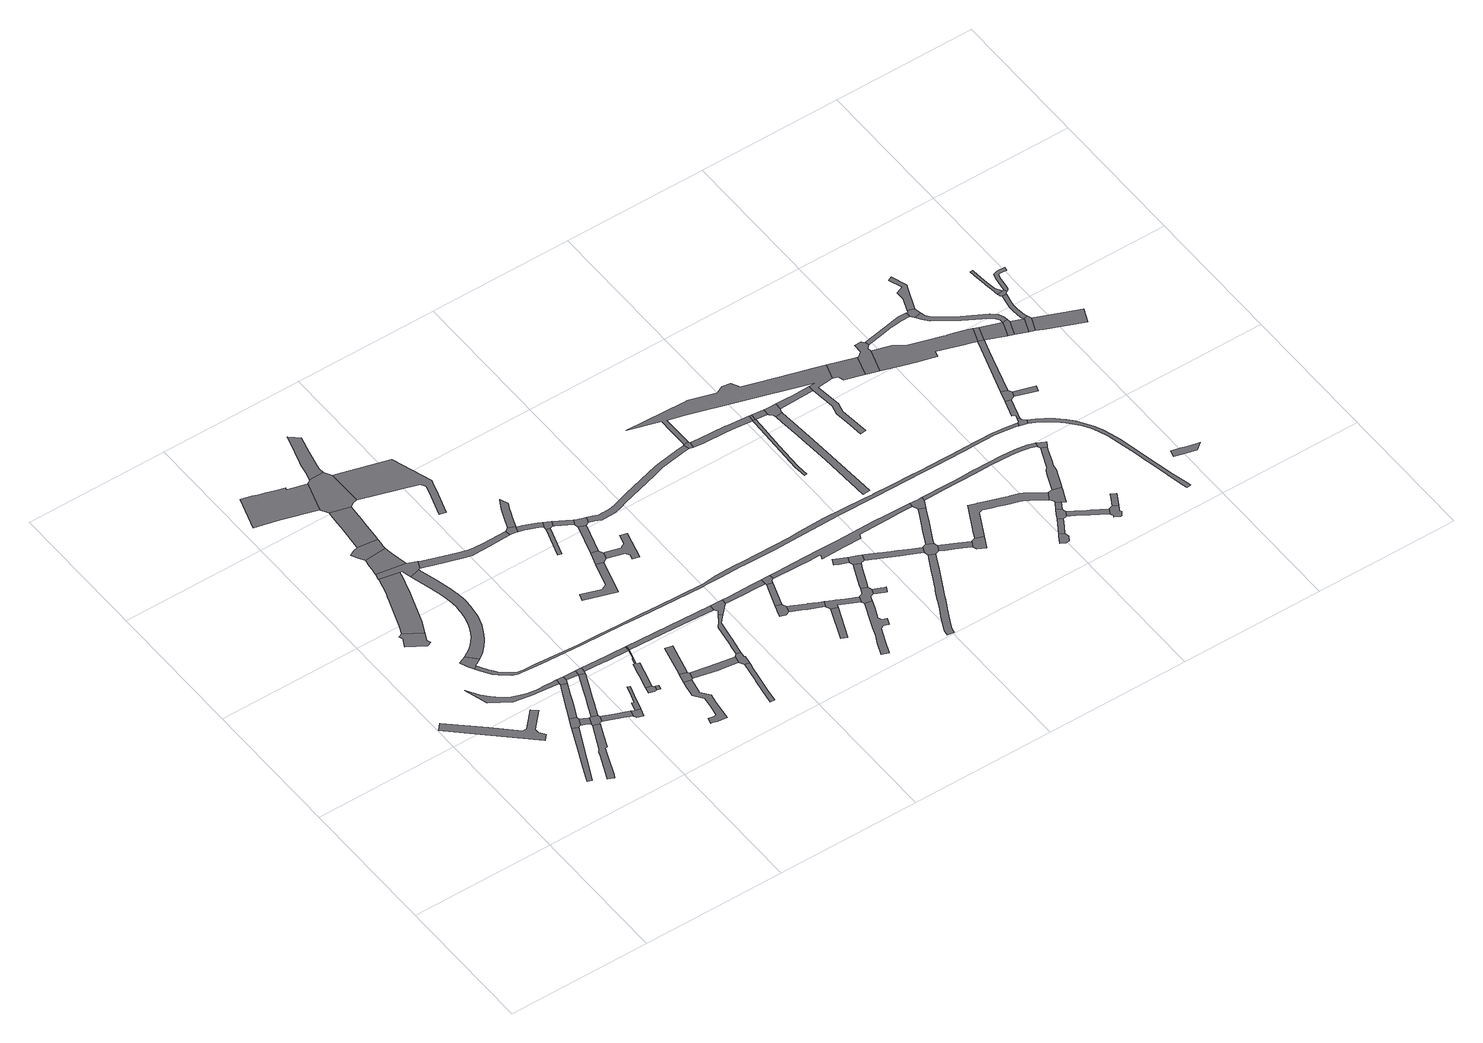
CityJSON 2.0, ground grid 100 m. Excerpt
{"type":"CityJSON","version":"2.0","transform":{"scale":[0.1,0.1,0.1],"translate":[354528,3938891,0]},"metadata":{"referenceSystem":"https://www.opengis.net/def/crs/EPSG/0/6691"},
"CityObjects":{
"road1":{"type":"Road","geometry":[{"type":"MultiSurface","lod":"1","boundaries":[[[0,1,2,3,4,5,6,7,8,9,10,11]]]}]},
"road2":{"type":"Road","attributes":{"RoadStructureAttribute.sectionType":"1"},"geometry":[{"type":"MultiSurface","lod":"1","boundaries":[[[12,13,14,15,16,17,18,19,20]]]}]},
"road3":{"type":"Road","attributes":{"RoadStructureAttribute.sectionType":"1"},"geometry":[{"type":"MultiSurface","lod":"1","boundaries":[[[21,22,23,24,25,26,27,28,29,30,31,32,33,34,35]]]}]},
"road4":{"type":"Road","geometry":[{"type":"MultiSurface","lod":"1","boundaries":[[[36,37,38,39,40,41,42,43,44,45,46,47,48]]]}]},
"road5":{"type":"Road","geometry":[{"type":"MultiSurface","lod":"1","boundaries":[[[49,50,51,12,20,52,53]]]}]},
"road6":{"type":"Road","attributes":{"RoadStructureAttribute.sectionType":"1"},"geometry":[{"type":"MultiSurface","lod":"1","boundaries":[[[54,55,56,57,58,59,60,61,62,63,64,65,66,67,68,69,70,71,72]]]}]},
"road7":{"type":"Road","geometry":[{"type":"MultiSurface","lod":"1","boundaries":[[[73,74,75,76,77,78,79,80,81]]]}]},
"road8":{"type":"Road","attributes":{"RoadStructureAttribute.sectionType":"1"},"geometry":[{"type":"MultiSurface","lod":"1","boundaries":[[[82,83,53,52,84,85]]]}]},
"road9":{"type":"Road","geometry":[{"type":"MultiSurface","lod":"1","boundaries":[[[86,87,82,85,28,27,88,89,90]]]}]},
"road10":{"type":"Road","attributes":{"RoadStructureAttribute.sectionType":"1"},"geometry":[{"type":"MultiSurface","lod":"1","boundaries":[[[91,92,50,49,93,94,95,96,97,98]]]}]},
"road11":{"type":"Road","attributes":{"RoadStructureAttribute.sectionType":"1"},"geometry":[{"type":"MultiSurface","lod":"1","boundaries":[[[40,99,100,101,102,103,104,105,106,107,108,109,110,111,112,113,114,115,41]]]}]},
"road12":{"type":"Road","attributes":{"RoadStructureAttribute.sectionType":"1"},"geometry":[{"type":"MultiSurface","lod":"1","boundaries":[[[89,116,117,118,119,120,90]]]}]},
"road13":{"type":"Road","geometry":[{"type":"MultiSurface","lod":"1","boundaries":[[[71,98,97,121,122,123,72]]]}]},
"road14":{"type":"Road","attributes":{"RoadStructureAttribute.sectionType":"1"},"geometry":[{"type":"MultiSurface","lod":"1","boundaries":[[[124,125,126,87,86,127,128,129,130,131,132]]]}]},
"road15":{"type":"Road","attributes":{"RoadStructureAttribute.sectionType":"1"},"geometry":[{"type":"MultiSurface","lod":"1","boundaries":[[[133,134,135,136,137,138,139,140,141,142,143,144,145,146,147,81,80,148,149,150,151,152,153,154,155,156,157,158,159,160,161,162,163,164,165,166,167,168,169,170,171,172,173,174,175,176,177,178]]]}]},
"road16":{"type":"Road","attributes":{"RoadStructureAttribute.sectionType":"1"},"geometry":[{"type":"MultiSurface","lod":"1","boundaries":[[[179,122,121,132]]]}]},
"road17":{"type":"Road","geometry":[{"type":"MultiSurface","lod":"1","boundaries":[[[117,180,181,182,183,118]]]}]},
"road18":{"type":"Road","attributes":{"function":"3","RoadStructureAttribute.sectionType":"1"},"geometry":[{"type":"MultiSurface","lod":"1","boundaries":[[[184,185,186,187,188,189,190,191,192,193,194,195,196,197]]]}]},
"road19":{"type":"Road","geometry":[{"type":"MultiSurface","lod":"1","boundaries":[[[198,199,200,201,107,106,202,133,178,203,204,205,206]]]}]},
"road20":{"type":"Road","geometry":[{"type":"MultiSurface","lod":"1","boundaries":[[[207,208,209,210,211,199,198,212,213]]]}]},
"road21":{"type":"Road","geometry":[{"type":"MultiSurface","lod":"1","boundaries":[[[131,214,215,216,179,132]]]}]},
"road22":{"type":"Road","attributes":{"RoadStructureAttribute.sectionType":"1"},"geometry":[{"type":"MultiSurface","lod":"1","boundaries":[[[217,218,219,220,221,222,223,207,213]]]}]},
"road23":{"type":"Road","attributes":{"RoadStructureAttribute.sectionType":"1"},"geometry":[{"type":"MultiSurface","lod":"1","boundaries":[[[182,224,225,226,227,228,229,183]]]}]},
"road24":{"type":"Road","attributes":{"RoadStructureAttribute.sectionType":"1"},"geometry":[{"type":"MultiSurface","lod":"1","boundaries":[[[230,231,232,233,234,235,220,219,236,237,238,239,240,241,242]]]}]},
"road25":{"type":"Road","geometry":[{"type":"MultiSurface","lod":"1","boundaries":[[[243,244,245,246,247,248,249]]]}]},
"road26":{"type":"Road","attributes":{"RoadStructureAttribute.sectionType":"1"},"geometry":[{"type":"MultiSurface","lod":"1","boundaries":[[[214,250,251,252,253,254,255,256,215]]]}]},
"road27":{"type":"Road","geometry":[{"type":"MultiSurface","lod":"1","boundaries":[[[257,258,259,246,245]]]}]},
"road28":{"type":"Road","attributes":{"RoadStructureAttribute.sectionType":"1"},"geometry":[{"type":"MultiSurface","lod":"1","boundaries":[[[253,260,261,262,263,264,265,266,267,268,269,270,249,248,271,272,273,274,275,276,277,278]]]}]},
"road29":{"type":"Road","geometry":[{"type":"MultiSurface","lod":"1","boundaries":[[[279,197,196,242,241,280,281,282,283,284]]]}]},
"road30":{"type":"Road","attributes":{"RoadStructureAttribute.sectionType":"1"},"geometry":[{"type":"MultiSurface","lod":"1","boundaries":[[[285,286,287,288,289,290,291,292,293,294,295,296,297,298,299,300,301,302,303,304]]]}]},
"road31":{"type":"Road","geometry":[{"type":"MultiSurface","lod":"1","boundaries":[[[305,306,254,253,278]]]}]},
"road32":{"type":"Road","geometry":[{"type":"MultiSurface","lod":"1","boundaries":[[[307,308,309,292,291,310]]]}]},
"road33":{"type":"Road","attributes":{"RoadStructureAttribute.sectionType":"1"},"geometry":[{"type":"MultiSurface","lod":"1","boundaries":[[[311,312,313,314,315,316,317,318,206,205,319,320,321,322,323,324,325,326,327,328,329]]]}]},
"road34":{"type":"Road","attributes":{"RoadStructureAttribute.sectionType":"1"},"geometry":[{"type":"MultiSurface","lod":"1","boundaries":[[[330,331,332,333,334,335,336,337,338,339,340,284,283]]]}]},
"road35":{"type":"Road","attributes":{"RoadStructureAttribute.sectionType":"1"},"geometry":[{"type":"MultiSurface","lod":"1","boundaries":[[[341,342,343,309,308]]]}]},
"road36":{"type":"Road","attributes":{"function":"3","RoadStructureAttribute.sectionType":"1"},"geometry":[{"type":"MultiSurface","lod":"1","boundaries":[[[344,345,346,347,348,349,350,351,352,353,354,355,356,357,358,359,282,281]]]}]},
"road37":{"type":"Road","attributes":{"RoadStructureAttribute.sectionType":"1"},"geometry":[{"type":"MultiSurface","lod":"1","boundaries":[[[360,361,362,363,364,365,307,310]]]}]},
"road38":{"type":"Road","attributes":{"RoadStructureAttribute.sectionType":"1"},"geometry":[{"type":"MultiSurface","lod":"1","boundaries":[[[366,367,368,369,370,371,372,373,374,375,376]]]}]},
"road39":{"type":"Road","attributes":{"RoadStructureAttribute.sectionType":"1"},"geometry":[{"type":"MultiSurface","lod":"1","boundaries":[[[377,378,379,380,306,305]]]}]},
"road40":{"type":"Road","attributes":{"RoadStructureAttribute.sectionType":"1"},"geometry":[{"type":"MultiSurface","lod":"1","boundaries":[[[381,382,383,384,385,386,387]]]}]},
"road41":{"type":"Road","geometry":[{"type":"MultiSurface","lod":"1","boundaries":[[[388,389,390,391,392,311,329]]]}]},
"road42":{"type":"Road","geometry":[{"type":"MultiSurface","lod":"1","boundaries":[[[371,370,393,394,395,396,363,362]]]}]},
"road43":{"type":"Road","geometry":[{"type":"MultiSurface","lod":"1","boundaries":[[[397,398,399,400]]]}]},
"road44":{"type":"Road","attributes":{"RoadStructureAttribute.sectionType":"1"},"geometry":[{"type":"MultiSurface","lod":"1","boundaries":[[[391,401,402,403,404,405,406,407,392]]]}]},
"road45":{"type":"Road","attributes":{"RoadStructureAttribute.sectionType":"1"},"geometry":[{"type":"MultiSurface","lod":"1","boundaries":[[[389,408,409,410,411,412,413,390]]]}]},
"road46":{"type":"Road","attributes":{"RoadStructureAttribute.sectionType":"1"},"geometry":[{"type":"MultiSurface","lod":"1","boundaries":[[[414,415,416,417,418,396,395,419,420,421,422,423]]]}]},
"road47":{"type":"Road","geometry":[{"type":"MultiSurface","lod":"1","boundaries":[[[424,387,386,425,426,427,428]]]}]},
"road48":{"type":"Road","geometry":[{"type":"MultiSurface","lod":"1","boundaries":[[[429,411,410,400,399,430]]]}]},
"road49":{"type":"Road","attributes":{"RoadStructureAttribute.sectionType":"1"},"geometry":[{"type":"MultiSurface","lod":"1","boundaries":[[[431,428,427,432]]]}]},
"road50":{"type":"Road","attributes":{"RoadStructureAttribute.sectionType":"1"},"geometry":[{"type":"MultiSurface","lod":"1","boundaries":[[[433,434,435,429,430]]]}]},
"road51":{"type":"Road","geometry":[{"type":"MultiSurface","lod":"1","boundaries":[[[378,436,414,423,437,438,439,379]]]}]},
"road52":{"type":"Road","attributes":{"RoadStructureAttribute.sectionType":"1"},"geometry":[{"type":"MultiSurface","lod":"1","boundaries":[[[440,441,442,443,444,445,446,447,448,449,450,426,425]]]}]},
"road53":{"type":"Road","geometry":[{"type":"MultiSurface","lod":"1","boundaries":[[[451,452,453,435,434,431,432]]]}]},
"road54":{"type":"Road","attributes":{"RoadStructureAttribute.sectionType":"1"},"geometry":[{"type":"MultiSurface","lod":"1","boundaries":[[[437,454,455,456,457,458,459,460,461,438]]]}]},
"road55":{"type":"Road","geometry":[{"type":"MultiSurface","lod":"1","boundaries":[[[462,463,464,465,466,467,468,469]]]}]},
"road56":{"type":"Road","attributes":{"RoadStructureAttribute.sectionType":"1"},"geometry":[{"type":"MultiSurface","lod":"1","boundaries":[[[468,470,471,472,473,469]]]}]},
"road57":{"type":"Road","attributes":{"RoadStructureAttribute.sectionType":"1"},"geometry":[{"type":"MultiSurface","lod":"1","boundaries":[[[474,475,476,477,478,479,480,481,467,466]]]}]},
"road58":{"type":"Road","attributes":{"RoadStructureAttribute.sectionType":"1"},"geometry":[{"type":"MultiSurface","lod":"1","boundaries":[[[482,483,484,485]]]}]},
"road59":{"type":"Road","geometry":[{"type":"MultiSurface","lod":"1","boundaries":[[[458,472,471,486,487,488,489,459]]]}]},
"road60":{"type":"Road","attributes":{"RoadStructureAttribute.sectionType":"1"},"geometry":[{"type":"MultiSurface","lod":"1","boundaries":[[[490,491,492,493,494,495,496,497,498,499,500,501,502,503,504,505,506]]]}]},
"road61":{"type":"Road","geometry":[{"type":"MultiSurface","lod":"1","boundaries":[[[507,508,477,476,485,484,509,510,511,512,513]]]}]},
"road62":{"type":"Road","attributes":{"RoadStructureAttribute.sectionType":"1"},"geometry":[{"type":"MultiSurface","lod":"1","boundaries":[[[514,515,516,517,518,519,520,521,522,523,524,525,526,527,528,529,530,531,532,533,534,535,536,537,538,539,540,541,542,543,544,545,546,547,548,549,550,551,76,75,552,553,554,555,556,557,558,559,560,561,562,563,564,565,566,567,568,569,570,571,572,573,574,575,576,577,578,579,580,581,582,583,584,585,586,587]]]}]},
"road63":{"type":"Road","attributes":{"RoadStructureAttribute.sectionType":"1"},"geometry":[{"type":"MultiSurface","lod":"1","boundaries":[[[588,589,590,591,592,593,594,595,596,597,598,599,600,601,602,452,451,603,604,605,606,607,608,609,610,611,612,613]]]}]},
"road64":{"type":"Road","geometry":[{"type":"MultiSurface","lod":"1","boundaries":[[[614,615,511,510,506,505,616,617,618,619,620,621]]]}]},
"road65":{"type":"Road","geometry":[{"type":"MultiSurface","lod":"1","boundaries":[[[618,622,623,624,625,626,627,619]]]}]},
"road66":{"type":"Road","attributes":{"RoadStructureAttribute.sectionType":"1"},"geometry":[{"type":"MultiSurface","lod":"1","boundaries":[[[628,629,630,631,632,633,634,635,636,614,621]]]}]},
"road67":{"type":"Road","geometry":[{"type":"MultiSurface","lod":"1","boundaries":[[[637,638,639,640,641]]]}]},
"road68":{"type":"Road","geometry":[{"type":"MultiSurface","lod":"1","boundaries":[[[642,643,644,645,646,647,641,640,633,632]]]}]},
"road69":{"type":"Road","attributes":{"RoadStructureAttribute.sectionType":"1"},"geometry":[{"type":"MultiSurface","lod":"1","boundaries":[[[648,649,650,651,652,653,654,655,488,487,656,657,658,659,660,661,662,663,664,665,666,667]]]}]},
"road70":{"type":"Road","attributes":{"RoadStructureAttribute.sectionType":"1"},"geometry":[{"type":"MultiSurface","lod":"1","boundaries":[[[668,669,670,671,672,673,674,675,676,677,678,679,680,681,682,683,684,685,686,687,688,689,690,691,692,693,694,695,696,697,698,699]]]}]},
"road71":{"type":"Road","geometry":[{"type":"MultiSurface","lod":"1","boundaries":[[[700,701,702,703,704,705,706,588,613]]]}]},
"road72":{"type":"Road","attributes":{"RoadStructureAttribute.sectionType":"1"},"geometry":[{"type":"MultiSurface","lod":"1","boundaries":[[[707,708,709,710,711,712,713,714,715,716,717,718,719,720,644,643]]]}]},
"road73":{"type":"Road","attributes":{"RoadStructureAttribute.sectionType":"1"},"geometry":[{"type":"MultiSurface","lod":"1","boundaries":[[[700,721,722,723,724,725,726,727,728,729,730,731,732,733,701]]]}]},
"road74":{"type":"Road","geometry":[{"type":"MultiSurface","lod":"1","boundaries":[[[734,735,736,713,712,668,699,737]]]}]},
"road75":{"type":"Road","attributes":{"RoadStructureAttribute.sectionType":"1"},"geometry":[{"type":"MultiSurface","lod":"1","boundaries":[[[738,739,740,741,742,743,744,745,734,737]]]}]},
"road76":{"type":"Road","attributes":{"RoadStructureAttribute.sectionType":"1"},"geometry":[{"type":"MultiSurface","lod":"1","boundaries":[[[746,747,748,749,750,751,736,735,752,753,754,755,756]]]}]},
"road77":{"type":"Road","attributes":{"RoadStructureAttribute.sectionType":"1"},"geometry":[{"type":"MultiSurface","lod":"1","boundaries":[[[757,758,759,760,761,762,763,764,765,766,767,768,769,770,771,772,705,704,773,774,775,776,777,778,779,780,781,782,783,784,785,786,787,788,789,790,791]]]}]},
"road78":{"type":"Road","attributes":{"RoadStructureAttribute.sectionType":"1"},"geometry":[{"type":"MultiSurface","lod":"1","boundaries":[[[792,793,794,795,796,797,798,799,800,801,802,803,800,726]]]}]},
"road79":{"type":"Road","geometry":[{"type":"MultiSurface","lod":"1","boundaries":[[[726,800,803,727]]]}]},
"road80":{"type":"Road","geometry":[{"type":"MultiSurface","lod":"1","boundaries":[[[804,805,744,743,806,807,808]]]}]},
"road81":{"type":"Road","attributes":{"RoadStructureAttribute.sectionType":"1"},"geometry":[{"type":"MultiSurface","lod":"1","boundaries":[[[809,810,811,812,813,814,815,816,817,818,819,820]]]}]},
"road82":{"type":"Road","geometry":[{"type":"MultiSurface","lod":"1","boundaries":[[[666,821,746,756,822,823,824,825,667]]]}]},
"road83":{"type":"Road","geometry":[{"type":"MultiSurface","lod":"1","boundaries":[[[826,827,809,820,828,829,830,831,802,801]]]}]},
"road84":{"type":"Road","geometry":[{"type":"MultiSurface","lod":"1","boundaries":[[[832,833,830,829,780,779]]]}]},
"road85":{"type":"Road","attributes":{"RoadStructureAttribute.sectionType":"1"},"geometry":[{"type":"MultiSurface","lod":"1","boundaries":[[[834,835,836,837,838,839,840,841,842,843,844,845,846,847,848,849,850,851,852,853,854,855,804,808,856,857,858,859,860,861,862,863,864,865,866,867,868,869]]]}]},
"road86":{"type":"Road","geometry":[{"type":"MultiSurface","lod":"1","boundaries":[[[870,871,872,873,874,875,876,877,878]]]}]},
"road87":{"type":"Road","attributes":{"RoadStructureAttribute.sectionType":"1"},"geometry":[{"type":"MultiSurface","lod":"1","boundaries":[[[879,870,878,880,881,882]]]}]},
"road88":{"type":"Road","attributes":{"RoadStructureAttribute.sectionType":"1"},"geometry":[{"type":"MultiSurface","lod":"1","boundaries":[[[883,884,885,886,887,888,889,890,824,823,891,892,893,894,895,896,897,898,899,900,901,902,903]]]}]},
"road89":{"type":"Road","geometry":[{"type":"MultiSurface","lod":"1","boundaries":[[[881,904,905,906,907,908,909,910,882]]]}]},
"road90":{"type":"Road","attributes":{"RoadStructureAttribute.sectionType":"1"},"geometry":[{"type":"MultiSurface","lod":"1","boundaries":[[[911,908,907,912]]]}]},
"road91":{"type":"Road","geometry":[{"type":"MultiSurface","lod":"1","boundaries":[[[913,914,915,916,917,834,869,918,919,911,912]]]}]},
"road92":{"type":"Road","attributes":{"RoadStructureAttribute.sectionType":"1"},"geometry":[{"type":"MultiSurface","lod":"1","boundaries":[[[920,921,922,906,905,923,924,925,926,927,928]]]}]},
"road93":{"type":"Road","geometry":[{"type":"MultiSurface","lod":"1","boundaries":[[[929,930,931,932,933,757,791]]]}]},
"road94":{"type":"Road","geometry":[{"type":"MultiSurface","lod":"1","boundaries":[[[934,935,936,937,938,939,928,927,940,941]]]}]},
"road95":{"type":"Road","attributes":{"RoadStructureAttribute.sectionType":"1"},"geometry":[{"type":"MultiSurface","lod":"1","boundaries":[[[942,943,944,945,946,947,948,949,950,951,952,953,954,955,917,916]]]}]},
"road96":{"type":"Road","geometry":[{"type":"MultiSurface","lod":"1","boundaries":[[[938,956,957,958,959,939]]]}]},
"road97":{"type":"Road","geometry":[{"type":"MultiSurface","lod":"1","boundaries":[[[960,961,962,963,964,965,966,967,933,932,968,969,970,971]]]}]},
"road98":{"type":"Road","geometry":[{"type":"MultiSurface","lod":"1","boundaries":[[[951,950,972,973,974,975,976,903,902]]]}]},
"road99":{"type":"Road","geometry":[{"type":"MultiSurface","lod":"1","boundaries":[[[977,978,979,980,514,587,981,982]]]}]},
"road100":{"type":"Road","attributes":{"RoadStructureAttribute.sectionType":"1"},"geometry":[{"type":"MultiSurface","lod":"1","boundaries":[[[978,983,984,985,986,987,979]]]}]},
"road101":{"type":"Road","attributes":{"RoadStructureAttribute.sectionType":"1"},"geometry":[{"type":"MultiSurface","lod":"1","boundaries":[[[988,989,962,961,990,991,992,993,994,995]]]}]},
"road102":{"type":"Road","attributes":{"RoadStructureAttribute.sectionType":"1"},"geometry":[{"type":"MultiSurface","lod":"1","boundaries":[[[981,996,997,998,999,1000,1001,1002,1003,1004,1005,1006,1007,1008,1009,1010,1011,1012,1013,1014,1015,1016,1017,1018,1019,1020,1021,1022,1023,1024,1025,1026,1027,1028,1029,982]]]}]},
"road103":{"type":"Road","geometry":[{"type":"MultiSurface","lod":"1","boundaries":[[[1030,1031,1032,985,984,1033]]]}]},
"road104":{"type":"Road","attributes":{"function":"3","RoadStructureAttribute.sectionType":"1"},"geometry":[{"type":"MultiSurface","lod":"1","boundaries":[[[1034,1035,1036,1037,1038,1039,1040,1041,1042,1043,971,970,1044,1045,1046,1047,1048,1049,1050,1051,1052,1053,1054,1055]]]}]},
"road105":{"type":"Road","geometry":[{"type":"MultiSurface","lod":"1","boundaries":[[[1056,1057,1030,1033]]]}]},
"road106":{"type":"Road","geometry":[{"type":"MultiSurface","lod":"1","boundaries":[[[1058,1059,1060,995,994,1061,1062]]]}]},
"road107":{"type":"Road","attributes":{"RoadStructureAttribute.sectionType":"1"},"geometry":[{"type":"MultiSurface","lod":"1","boundaries":[[[1063,1064,1065,1066,1067,1068,1069,1070,1067,1055,1071,1032,1031]]]}]},
"road108":{"type":"Road","geometry":[{"type":"MultiSurface","lod":"1","boundaries":[[[1072,1073,1074,1075,1076,1077,1078,1079,1080,1059,1058]]]}]},
"road109":{"type":"Road","geometry":[{"type":"MultiSurface","lod":"1","boundaries":[[[1067,1070,1034,1055]]]}]},
"road110":{"type":"Road","geometry":[{"type":"MultiSurface","lod":"1","boundaries":[[[1081,1082,1083,1084,1085,1086,1087,1088,1089]]]}]},
"road111":{"type":"Road","attributes":{"RoadStructureAttribute.sectionType":"1"},"geometry":[{"type":"MultiSurface","lod":"1","boundaries":[[[1061,1090,1091,1092,1093,1094,1095,1069,1096,1097,1098,1099,1100,1101,1102,1103,1062]]]}]},
"road112":{"type":"Road","geometry":[{"type":"MultiSurface","lod":"1","boundaries":[[[1068,1104,1105,1096,1069]]]}]},
"road113":{"type":"Road","attributes":{"function":"3","RoadStructureAttribute.sectionType":"1"},"geometry":[{"type":"MultiSurface","lod":"1","boundaries":[[[1106,1107,1105,1104]]]}]},
"road114":{"type":"Road","geometry":[{"type":"MultiSurface","lod":"1","boundaries":[[[1108,1109,1110,1107,1106,1111]]]}]},
"road115":{"type":"Road","attributes":{"RoadStructureAttribute.sectionType":"1"},"geometry":[{"type":"MultiSurface","lod":"1","boundaries":[[[1112,1113,1114,1115,1116,1107,1110,1117,1118,1119,1120,1121]]]}]},
"road116":{"type":"Road","geometry":[{"type":"MultiSurface","lod":"1","boundaries":[[[1122,1123,1124,1112,1121,1125,1126,1127,1128,1129,1130]]]}]},
"road117":{"type":"Road","attributes":{"RoadStructureAttribute.sectionType":"1"},"geometry":[{"type":"MultiSurface","lod":"1","boundaries":[[[1131,1132,1133,1134,1135,1136,1137,1138,1139,1122,1130]]]}]},
"road118":{"type":"Road","attributes":{"function":"3","RoadStructureAttribute.sectionType":"1"},"geometry":[{"type":"MultiSurface","lod":"1","boundaries":[[[1140,1141,1108,1111,1142,1143]]]}]},
"road119":{"type":"Road","geometry":[{"type":"MultiSurface","lod":"1","boundaries":[[[1127,1144,1145,1146,1147,1148,1149,1150,1151,1152,1153,1154,1155,1156,1157,1158,1159,1160,1128]]]}]}
},
"vertices":[
[7,1161,0],[217,967,0],[482,718,0],[516,754,0],[486,798,0],[486,827,0],[594,944,0],[557,978,0],[448,862,0],[417,861,0],[265,1006,0],[46,1204,0],
[671,708,0],[590,522,0],[552,437,0],[506,330,0],[491,297,0],[520,284,0],[598,449,0],[619,494,0],[711,690,0],
[654,245,0],[709,382,0],[733,442,0],[738,455,0],[755,459,0],[792,543,0],[832,635,0],[790,654,0],[701,464,0],[692,457,0],[691,453,0],[679,425,0],[603,246,0],[601,241,0],[645,223,0],
[394,1782,0],[383,1809,0],[390,1823,0],[397,1837,0],[411,1867,0],[290,1939,0],[264,1928,0],[272,1909,0],[274,1905,0],[271,1898,0],[257,1871,0],[244,1844,0],[362,1768,0],
[748,762,0],[705,781,0],[674,715,0],[728,697,0],[750,745,0],
[794,1087,0],[762,1088,0],[684,1090,0],[621,1100,0],[595,1106,0],[514,1135,0],[470,1164,0],[422,1210,0],[380,1254,0],[328,1340,0],[377,1175,0],[509,1090,0],[652,1068,0],[665,1066,0],[738,1059,0],[779,1054,0],[804,1052,0],[826,1050,0],[827,1086,0],
[436,1539,0],[459,1486,0],[478,1450,0],[504,1464,0],[504,1472,0],[516,1476,0],[535,1486,0],[554,1498,0],[490,1564,0],
[807,715,0],[778,730,0],[756,685,0],[788,670,0],
[862,703,0],[823,716,0],[836,645,0],[853,649,0],[867,689,0],
[814,1015,0],[771,923,0],[791,856,0],[812,905,0],[832,952,0],[833,955,0],[864,1024,0],[826,1040,0],
[448,1953,0],[481,2046,0],[514,2140,0],[529,2184,0],[543,2229,0],[555,2272,0],[567,2316,0],[577,2359,0],[441,2387,0],[438,2369,0],[431,2341,0],[424,2313,0],[416,2285,0],[407,2257,0],[397,2230,0],[389,2208,0],[317,2004,0],
[979,597,0],[1033,574,0],[1044,615,0],[998,634,0],[955,652,0],
[876,1052,0],[877,1084,0],[854,1085,0],
[908,915,0],[887,865,0],[874,835,0],[895,780,0],[897,784,0],[922,843,0],[963,941,0],[1000,1028,0],[963,1043,0],
[613,2291,0],[618,2273,0],[656,2138,0],[676,2056,0],[687,1995,0],[691,1930,0],[688,1897,0],[686,1875,0],[677,1815,0],[662,1761,0],[646,1723,0],[622,1683,0],[614,1670,0],[572,1623,0],[542,1597,0],[572,1511,0],[590,1524,0],[604,1537,0],[619,1551,0],[632,1566,0],[645,1581,0],[650,1587,0],[657,1597,0],[669,1613,0],[690,1646,0],[700,1664,0],[719,1701,0],[727,1720,0],[741,1757,0],[746,1777,0],[751,1796,0],[754,1812,0],[762,1888,0],[763,1898,0],[765,1918,0],[765,1937,0],[765,1945,0],[764,1953,0],[764,1969,0],[762,1985,0],[760,2001,0],[758,2016,0],[755,2031,0],[750,2057,0],[721,2184,0],[684,2310,0],
[964,1081,0],
[1041,551,0],[1085,537,0],[1103,593,0],[1069,606,0],
[428,3313,0],[420,3315,0],[426,3331,0],[356,3351,0],[314,3364,0],[278,3375,0],[258,3381,0],[222,3393,0],[146,3413,0],[74,3177,0],[136,3160,0],[244,3132,0],[487,3061,0],[553,3277,0],
[655,2399,0],[449,2431,0],[449,2426,0],[443,2398,0],[595,2361,0],[690,2317,0],[693,2318,0],[696,2319,0],[719,2371,0],
[469,2559,0],[460,2513,0],[457,2484,0],[454,2463,0],[453,2455,0],[630,2516,0],[624,2574,0],
[1006,1044,0],[1008,1080,0],[1000,1080,0],
[622,2599,0],[626,2625,0],[630,2661,0],[491,2677,0],[456,2665,0],[421,2648,0],[446,2597,0],
[1138,709,0],[1161,784,0],[1142,790,0],[1121,720,0],[1103,661,0],[1087,666,0],
[519,3003,0],[518,2996,0],[513,2937,0],[511,2918,0],[507,2870,0],[491,2684,0],[631,2669,0],[633,2697,0],[641,2790,0],[649,2882,0],[652,2918,0],[656,2971,0],[519,3010,0],
[1218,674,0],[1258,664,0],[1272,667,0],[1280,698,0],[1273,699,0],[1268,709,0],[1230,718,0],
[1143,1038,0],[1152,1037,0],[1164,1037,0],[1326,1031,0],[1327,1067,0],[1236,1071,0],[1184,1073,0],
[1299,659,0],[1306,691,0],[1288,695,0],
[1308,961,0],[1303,963,0],[1291,917,0],[1281,920,0],[1277,900,0],[1274,892,0],[1270,879,0],[1262,847,0],[1252,805,0],[1251,803,0],[1235,742,0],[1287,779,0],[1290,793,0],[1291,797,0],[1301,836,0],[1310,869,0],[1320,907,0],[1300,914,0],[1331,1030,0],
[576,3293,0],[685,2993,0],[716,3001,0],[714,3252,0],[683,3302,0],[583,3300,0],
[1495,307,0],[1496,309,0],[1507,384,0],[1515,441,0],[1470,501,0],[1470,503,0],[1492,610,0],[1442,622,0],[1432,578,0],[1424,532,0],[1419,504,0],[1469,441,0],[1460,380,0],[1445,289,0],[1428,284,0],[1387,294,0],[1377,252,0],[1391,249,0],[1421,242,0],[1487,235,0],
[1331,1031,0],[1333,1067,0],
[1519,666,0],[1509,678,0],[1458,690,0],[1505,620,0],
[1298,2264,0],[1133,2261,0],[1067,2264,0],[1025,2269,0],[1014,2272,0],[954,2288,0],[837,2326,0],[744,2360,0],[733,2306,0],[775,2292,0],[862,2264,0],[974,2231,0],[1006,2221,0],[1017,2219,0],[1038,2218,0],[1087,2219,0],[1149,2221,0],[1169,2222,0],[1299,2224,0],
[682,3340,0],[682,3344,0],[712,3484,0],[742,3612,0],[680,3668,0],[679,3666,0],[644,3542,0],[621,3462,0],[618,3453,0],[611,3432,0],[597,3364,0],
[1563,907,0],[1514,919,0],[1469,734,0],
[1104,2882,0],[1121,2853,0],[1124,2847,0],[1102,2768,0],[1100,2762,0],[1052,2613,0],[1095,2599,0],[1143,2750,0],[1145,2755,0],[1169,2841,0],[1171,2846,0],[1177,2867,0],[1179,2866,0],[1084,3149,0],[991,3173,0],[781,3232,0],
[1670,583,0],[1762,570,0],[1807,564,0],[1817,613,0],[1792,616,0],[1642,641,0],
[1817,273,0],[1837,394,0],[1852,483,0],[1855,495,0],[1859,522,0],[1826,528,0],[1805,395,0],[1801,365,0],[1778,232,0],[1772,188,0],[1804,183,0],
[1657,1019,0],[1939,1004,0],[1940,1044,0],[1642,1055,0],
[1529,1550,0],[1491,1534,0],[1354,1579,0],[1339,1531,0],[1555,1460,0],[1628,1711,0],[1580,1725,0],
[1332,2225,0],[1354,2219,0],[1365,2255,0],[1368,2263,0],[1323,2281,0],
[1869,581,0],[1862,583,0],[1868,624,0],[1838,629,0],
[1439,1924,0],[1462,1916,0],[1529,2126,0],[1505,2134,0],
[1395,2333,0],[1407,2364,0],[1423,2405,0],[1445,2444,0],[1421,2498,0],[1383,2431,0],[1354,2358,0],
[1395,2207,0],[1478,2174,0],[1504,2160,0],[1522,2193,0],[1493,2209,0],[1407,2243,0],
[1938,955,0],[1905,908,0],[1877,872,0],[1852,719,0],[1849,702,0],[1884,714,0],[1887,734,0],[1893,767,0],[1913,889,0],[1960,940,0],
[1597,1783,0],[1658,1728,0],[1671,1776,0],[1656,1806,0],[1608,1820,0],
[1570,2167,0],[1552,2135,0],
[1672,2038,0],[1718,2020,0],
[1562,2129,0],[1666,2069,0],[1685,2104,0],
[1957,983,0],[2026,1006,0],[2027,1041,0],[2020,1041,0],
[1777,1695,0],[1793,1668,0],[1784,1635,0],[1831,1623,0],[1863,1749,0],[1882,1823,0],[1836,1835,0],[1818,1764,0],[1803,1756,0],[1783,1746,0],[1691,1771,0],
[1743,2034,0],[1757,2075,0],[1708,2092,0],
[2051,1005,0],[2086,1004,0],[2178,1000,0],[2227,1000,0],[2317,998,0],[2317,1039,0],[2243,1040,0],[2075,1041,0],
[2249,786,0],[2244,770,0],[2231,728,0],[2269,716,0],[2297,729,0],[2310,773,0],[2297,801,0],[2259,815,0],
[2348,948,0],[2359,977,0],[2322,991,0],[2303,938,0],
[2390,685,0],[2404,678,0],[2503,635,0],[2520,672,0],[2491,686,0],[2431,715,0],[2427,716,0],[2354,752,0],
[2423,365,0],[2465,348,0],[2560,582,0],[2518,598,0],
[2367,999,0],[2380,1006,0],[2380,1039,0],[2341,1039,0],
[2658,384,0],[2634,324,0],[2611,265,0],[2582,208,0],[2545,116,0],[2591,97,0],[2629,190,0],[2670,290,0],[2698,301,0],[2729,289,0],[2739,313,0],[2748,335,0],[2717,348,0],[2705,375,0],[2740,456,0],[2759,507,0],[2710,517,0],
[2572,648,0],[2548,659,0],[2570,605,0],[2701,540,0],[2716,580,0],[2640,614,0],[2586,641,0],
[4331,1193,0],[4261,1204,0],[4152,1212,0],[3961,1213,0],[3856,1214,0],[3791,1215,0],[3619,1216,0],[3557,1217,0],[3413,1219,0],[3280,1221,0],[3278,1222,0],[3253,1222,0],[3214,1226,0],[2918,1236,0],[2815,1231,0],[2739,1228,0],[2661,1225,0],[2539,1226,0],[2318,1227,0],[2255,1228,0],[2199,1228,0],[2115,1227,0],[2011,1215,0],[1685,1227,0],[1571,1230,0],[1408,1235,0],[1243,1241,0],[1106,1247,0],[797,1266,0],[741,1269,0],[717,1270,0],[672,1277,0],[662,1281,0],[609,1320,0],[586,1339,0],[564,1366,0],[544,1393,0],[519,1437,0],[493,1422,0],[523,1376,0],[543,1349,0],[570,1323,0],[593,1305,0],[634,1274,0],[672,1260,0],[695,1257,0],[745,1254,0],[830,1248,0],[1122,1233,0],[1420,1223,0],[1544,1218,0],[1800,1206,0],[1995,1199,0],[2027,1199,0],[2130,1200,0],[2180,1199,0],[2284,1199,0],[2306,1198,0],[2542,1194,0],[2569,1194,0],[2757,1196,0],[2811,1197,0],[3008,1199,0],[3274,1195,0],[3627,1194,0],[3634,1194,0],[3751,1193,0],[3794,1193,0],[3952,1192,0],[4006,1192,0],[4161,1191,0],[4239,1184,0],[4316,1171,0],[4325,1168,0],
[2584,2214,0],[2573,2212,0],[2542,2209,0],[2366,2180,0],[2344,2175,0],[2283,2159,0],[2069,2094,0],[2011,2077,0],[1960,2059,0],[1914,2049,0],[1870,2047,0],[1869,2047,0],[1865,2047,0],[1834,2048,0],[1798,2062,0],[1783,2020,0],[1825,2004,0],[1871,2003,0],[1919,2005,0],[1933,2008,0],[1972,2016,0],[2025,2035,0],[2296,2117,0],[2375,2143,0],[2547,2172,0],[2595,2176,0],
[2762,632,0],[2744,590,0],[2772,539,0],[2779,542,0],[2799,550,0],[2815,587,0],[2807,606,0],[2803,615,0],
[2864,521,0],[2869,519,0],[2877,516,0],[2895,551,0],[2887,555,0],[2864,566,0],
[2811,631,0],[2840,697,0],[2867,759,0],[2876,779,0],[2885,798,0],[2843,820,0],[2836,803,0],[2790,698,0],[2774,662,0],
[2763,925,0],[2744,885,0],[2774,871,0],[2831,847,0],[2849,887,0],
[2890,802,0],[2915,809,0],[2933,852,0],[2916,859,0],[2910,862,0],[2868,879,0],
[3240,1035,0],[3162,1036,0],[2985,1036,0],[2883,1036,0],[2845,1036,0],[2742,1037,0],[2558,1038,0],[2438,1039,0],[2562,1001,0],[2645,998,0],[2712,998,0],[2730,998,0],[2718,967,0],[2882,968,0],[3004,968,0],[3020,1000,0],[3271,1002,0],[3309,1002,0],[3412,1003,0],[3412,1030,0],
[3255,620,0],[3244,599,0],[3196,503,0],[3165,441,0],[3145,403,0],[3136,384,0],[3128,369,0],[3122,357,0],[3085,285,0],[3081,276,0],[3077,267,0],[3052,217,0],[3025,166,0],[3014,145,0],[2971,57,0],[2970,48,0],[2966,24,0],[2965,14,0],[3011,8,0],[3016,43,0],[3047,103,0],[3089,188,0],[3104,216,0],[3131,270,0],[3136,280,0],[3165,335,0],[3166,338,0],[3192,390,0],[3192,391,0],[3239,483,0],[3287,579,0],[3297,599,0],
[2621,2171,0],[2628,2211,0],[2625,2213,0],[2623,2218,0],[2621,2223,0],[2590,2219,0],[2588,2216,0],
[2980,777,0],[2985,775,0],[3002,766,0],[3112,713,0],[3186,679,0],[3248,649,0],[3267,689,0],[3208,717,0],[3132,753,0],[3127,756,0],[3096,772,0],[3022,808,0],[3017,810,0],[2948,844,0],
[2688,2160,0],[2852,2154,0],[2893,2153,0],[2924,2150,0],[3024,2140,0],[3042,2138,0],[3047,2183,0],[2993,2188,0],[2930,2194,0],[2896,2197,0],[2884,2198,0],[2689,2205,0],[2631,2211,0],
[3346,651,0],[3338,679,0],[3295,699,0],[3325,609,0],
[3362,592,0],[3414,566,0],[3432,558,0],[3436,556,0],[3505,522,0],[3515,517,0],[3536,559,0],[3437,605,0],
[3430,965,0],[3427,959,0],[3404,914,0],[3385,876,0],[3337,782,0],[3305,720,0],[3348,701,0],[3376,756,0],[3423,849,0],[3445,892,0],[3471,944,0],
[3671,2255,0],[3658,2259,0],[3574,2286,0],[3566,2288,0],[3253,2378,0],[3142,2411,0],[3114,2466,0],[3056,2478,0],[3002,2451,0],[2817,2505,0],[2802,2503,0],[2790,2505,0],[2374,2518,0],[2591,2455,0],[2591,2364,0],[2591,2231,0],[2621,2356,0],[2621,2446,0],[2742,2412,0],[3064,2314,0],[3518,2177,0],[3533,2174,0],[3483,2172,0],[3485,2130,0],[3503,1957,0],[3486,1889,0],[3496,1794,0],[3509,1671,0],[3549,1675,0],[3544,1724,0],[3527,1886,0],[3544,1955,0],[3524,2134,0],[3580,2137,0],[3636,2143,0],
[3042,2112,0],[3026,1677,0],[3032,1589,0],[3051,1591,0],[3045,1678,0],[3052,1877,0],[3060,2084,0],[3060,2089,0],[3061,2137,0],[3144,2129,0],[3148,2174,0],[3066,2182,0],
[3564,569,0],[3539,560,0],[3524,488,0],[3578,460,0],[3621,547,0],
[3176,2084,0],[3180,2025,0],[3190,1882,0],[3190,1876,0],[3209,1618,0],[3229,1257,0],[3279,1260,0],[3273,1354,0],[3258,1622,0],[3246,1795,0],[3225,2088,0],[3225,2091,0],
[3424,976,0],[3481,964,0],[3500,1001,0],[3500,1028,0],[3470,1028,0],
[3151,2120,0],[3171,2103,0],[3223,2103,0],[3235,2122,0],[3236,2170,0],[3179,2171,0],
[3357,2168,0],[3316,2170,0],
[4148,618,0],[4064,673,0],[4040,689,0],[4024,700,0],[4002,709,0],[3940,729,0],[3934,731,0],[3921,736,0],[3917,737,0],[3903,741,0],[3810,773,0],[3782,782,0],[3767,787,0],[3750,793,0],[3743,796,0],[3689,814,0],[3681,800,0],[3652,743,0],[3617,674,0],[3606,652,0],[3586,612,0],[3576,591,0],[3630,566,0],[3676,656,0],[3709,721,0],[3737,732,0],[3798,712,0],[3829,702,0],[3879,684,0],[3905,676,0],[3928,668,0],[3964,656,0],[3997,644,0],[4017,631,0],[4067,597,0],[4112,566,0],
[3997,302,0],[3988,287,0],[3974,264,0],[3957,234,0],[3991,214,0],[4017,218,0],[4038,254,0],[4037,255,0],[4030,282,0],
[4042,375,0],[4062,334,0],[4093,386,0],[4063,410,0],
[4271,1011,0],[4193,1024,0],[4091,1030,0],[3899,1029,0],[3889,1029,0],[3815,1028,0],[3741,1027,0],[3690,1027,0],[3622,1002,0],[3651,1002,0],[3757,1003,0],[3818,1003,0],[3842,1003,0],[3879,1003,0],[4002,1004,0],[4147,998,0],[4214,992,0],[4262,983,0],[4269,981,0],[4314,965,0],[4324,994,0],
[4115,392,0],[4121,393,0],[4141,428,0],[4134,455,0],[4101,475,0],[4084,446,0],[4065,413,0],
[4133,527,0],[4164,507,0],
[4188,491,0],[4199,513,0],[4229,584,0],[4237,602,0],[4178,622,0],[4125,557,0],[4135,532,0],
[4271,350,0],[4252,361,0],[4189,400,0],[4164,369,0],[4169,366,0],[4235,325,0],[4245,319,0],[4346,258,0],[4367,294,0],
[3674,2133,0],[3675,2128,0],[3685,2094,0],[3815,2054,0],[3859,2197,0],
[4387,203,0],[4394,203,0],[4415,232,0],[4406,238,0],[4430,281,0],[4394,301,0],[4355,232,0],[4350,222,0],
[4245,622,0],[4280,704,0],[4287,722,0],[4293,736,0],[4297,744,0],[4302,783,0],[4315,813,0],[4348,897,0],[4362,929,0],[4326,944,0],[4309,905,0],[4261,793,0],[4241,771,0],[4227,739,0],
[4456,328,0],[4479,371,0],[4444,390,0],[4424,354,0],
[3953,2221,0],[3977,2242,0],[3972,2269,0],[3969,2268,0],[3953,2286,0],[3905,2289,0],[3905,2222,0],[3869,2197,0],[3831,2049,0],[3843,2045,0],[3905,2026,0],[3957,2194,0],
[4363,932,0],[4384,963,0],[4378,967,0],[4329,993,0],[4326,994,0],
[4368,1196,0],[4365,1220,0],[4350,1224,0],[4342,1197,0],[4378,1154,0],[4392,1181,0],
[4375,1252,0],[4412,1371,0],[4374,1383,0],[4335,1259,0],[4358,1251,0],
[4255,2324,0],[4045,2283,0],[4084,2263,0],[4170,2279,0],[4190,2282,0],[4258,2289,0],[4313,2288,0],[4313,2323,0],
[4445,1121,0],[4511,1073,0],[4548,1043,0],[4571,1023,0],[4631,954,0],[4668,896,0],[4689,850,0],[4692,844,0],[4712,787,0],[4733,699,0],[4762,577,0],[4782,485,0],[4788,458,0],[4844,196,0],[4851,162,0],[4882,169,0],[4876,192,0],[4847,304,0],[4795,546,0],[4781,612,0],[4779,623,0],[4755,727,0],[4736,790,0],[4714,852,0],[4706,870,0],[4693,897,0],[4663,947,0],[4626,1000,0],[4586,1047,0],[4582,1050,0],[4557,1071,0],[4534,1091,0],[4485,1127,0],[4439,1158,0],
[4454,1421,0],[4441,1447,0],[4398,1461,0],[4440,1383,0],
[4566,1984,0],[4513,2003,0],[4468,2018,0],[4409,2033,0],[4405,2033,0],[4387,2038,0],[4376,2041,0],[4292,2067,0],[4159,2107,0],[4091,2156,0],[3982,2002,0],[3994,1998,0],[4088,1970,0],[4096,1967,0],[4121,1957,0],[4235,1927,0],[4238,1926,0],[4260,1920,0],[4271,1962,0],[4457,1904,0],[4477,1898,0],[4528,1880,0],
[4588,1337,0],[4600,1376,0],
[4375,2321,0],[4332,2337,0],[4327,2323,0],[4336,2264,0],[4386,2275,0],
[4516,1711,0],[4536,1772,0],[4560,1847,0],[4562,1853,0],[4567,1869,0],[4702,1815,0],[4744,1921,0],[4603,1971,0],[4509,1817,0],
[4440,2485,0],[4453,2510,0],[4450,2519,0],[4414,2617,0],[4386,2606,0],[4419,2514,0],[4366,2491,0],[4367,2442,0],[4367,2428,0],
[5074,434,0],[5040,443,0],[5009,452,0],[4948,467,0],[4936,418,0],[4996,403,0],[5049,390,0],[5082,381,0],[5132,418,0],
[4361,2224,0],[4394,2186,0],[4547,2080,0],[4697,1996,0],[4729,1968,0],[4741,1947,0],[4778,1925,0],[4774,1958,0],[4757,1990,0],[4718,2024,0],[4566,2110,0],[4429,2204,0],[4410,2220,0],[4393,2244,0],
[4740,1800,0],[4781,1904,0],
[4825,1766,0],[4866,1868,0],
[4904,1853,0],[4895,1878,0],[4894,1880,0],[4863,1751,0],
[4866,2100,0],[4853,2026,0],[4848,1997,0],[4849,1961,0],[4856,1892,0],[4886,1900,0],[4879,1963,0],[4879,1995,0],[4882,2022,0],[4895,2095,0],
[4853,2127,0],[4854,2120,0],[4859,2108,0],[4897,2106,0],[4909,2110,0],[4917,2116,0],[4904,2137,0],[4898,2133,0],[4894,2132,0],
[4869,2178,0],[4857,2245,0],[4848,2333,0],[4846,2376,0],[4828,2376,0],[4830,2331,0],[4839,2244,0],[4839,2233,0],[4847,2183,0],
[5205,1728,0],[5090,1776,0],[4910,1732,0],[5162,1626,0],
[4922,2119,0],[4928,2129,0],[4931,2140,0],[4944,2234,0],[4951,2256,0],[4960,2259,0],[4972,2260,0],[4984,2260,0],[5014,2258,0],[5016,2283,0],[4985,2285,0],[4971,2285,0],[4954,2284,0],[4930,2275,0],[4920,2240,0],[4906,2145,0],[4905,2138,0]
]}
